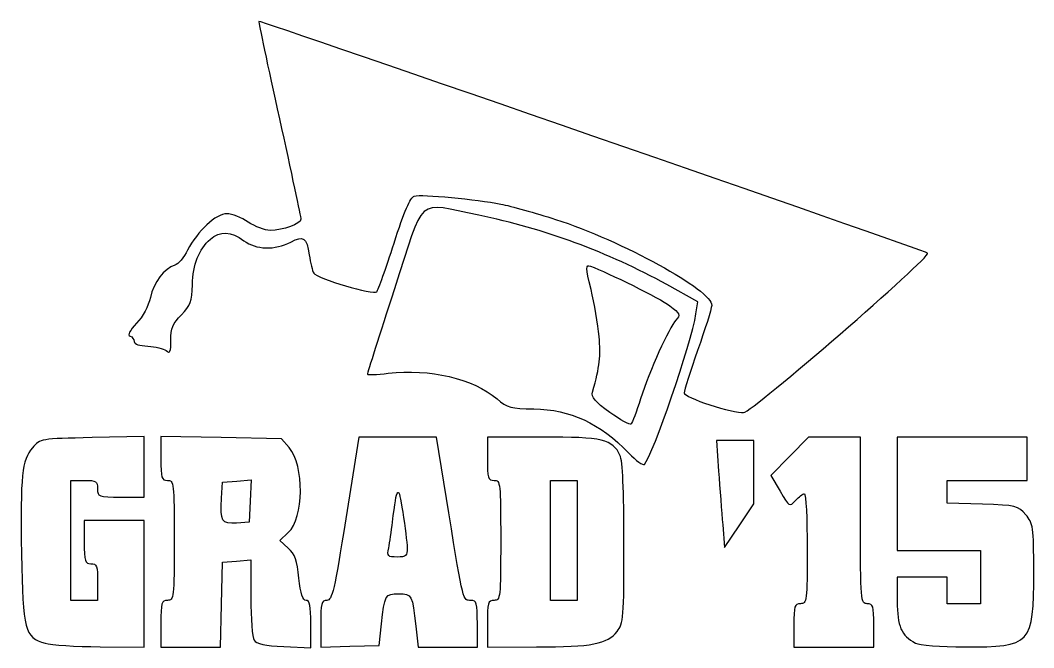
# Model space of a CAD drawing. Header units: centimetres. Extents: x -20.3 to 17.7, y -15.5 to 14.8.
# Drawn here: x -20 to -6.03, y 6.2 to 14.84 of the extents above; entities that cross this region are included whole.
import ezdxf

# ---------------------------------------------------------------- set-up
doc = ezdxf.new("R2010")
doc.units = ezdxf.units.CM
doc.header["$MEASUREMENT"] = 0
doc.layers.add('Layer 1', color=7, linetype='Continuous')

msp = doc.modelspace()

# ---------------------------------------------------------------- linework, layer by layer
at = {"layer": 'Layer 1'}
for points, knots in [([(-10.49627, 9.54485), (-10.69192, 9.60726), (-10.85128, 9.68306), (-10.85041, 9.71329), (-10.85041, 9.71329), (-10.84954, 9.74352), (-10.76507, 10.00578), (-10.66271, 10.2961), (-10.66271, 10.2961), (-10.56035, 10.58642), (-10.47328, 10.86524), (-10.46922, 10.9157), (-10.46922, 10.9157), (-10.45299, 11.11754), (-11.71278, 11.81147), (-12.61914, 12.09996), (-12.61914, 12.09996), (-12.89683, 12.18835), (-13.23764, 12.28367), (-13.37649, 12.31179), (-13.37649, 12.31179), (-13.70045, 12.37739), (-14.46593, 12.44799), (-14.56694, 12.42157), (-14.56694, 12.42157), (-14.62114, 12.4074), (-14.70546, 12.2116), (-14.84614, 11.77326), (-14.84614, 11.77326), (-14.95699, 11.42786), (-15.0636, 11.12615), (-15.08304, 11.1028), (-15.08304, 11.1028), (-15.1251, 11.05229), (-15.90485, 11.28378), (-15.95253, 11.36094), (-15.95253, 11.36094), (-15.97019, 11.38951), (-15.99799, 11.50194), (-16.01431, 11.61078), (-16.01431, 11.61078), (-16.05081, 11.85415), (-16.08896, 11.88053), (-16.26946, 11.78719), (-16.26946, 11.78719), (-16.48895, 11.67369), (-16.74572, 11.6815), (-16.91524, 11.80684), (-16.91524, 11.80684), (-17.09044, 11.93637), (-17.24832, 11.94366), (-17.376, 11.82812), (-17.376, 11.82812), (-17.53582, 11.68348), (-17.61664, 11.47911), (-17.62422, 11.20042), (-17.62422, 11.20042), (-17.63051, 10.96908), (-17.65036, 10.91479), (-17.77602, 10.78514), (-17.77602, 10.78514), (-17.89289, 10.66456), (-17.92058, 10.59797), (-17.92058, 10.43748), (-17.92058, 10.43748), (-17.92058, 10.27172), (-17.93127, 10.24785), (-17.98539, 10.29276), (-17.98539, 10.29276), (-18.02104, 10.32235), (-18.13464, 10.34992), (-18.23784, 10.35403), (-18.23784, 10.35403), (-18.3494, 10.35848), (-18.42547, 10.38392), (-18.42547, 10.41678), (-18.42547, 10.41678), (-18.42547, 10.44718), (-18.45129, 10.48146), (-18.48284, 10.49296), (-18.48284, 10.49296), (-18.52041, 10.50665), (-18.48962, 10.56737), (-18.39361, 10.66891), (-18.39361, 10.66891), (-18.30776, 10.7597), (-18.22853, 10.9066), (-18.20243, 11.02339), (-18.20243, 11.02339), (-18.15583, 11.23192), (-18.01187, 11.423), (-17.86664, 11.46909), (-17.86664, 11.46909), (-17.81972, 11.48398), (-17.74023, 11.57674), (-17.68999, 11.67521), (-17.68999, 11.67521), (-17.55477, 11.94025), (-17.29916, 12.17799), (-17.14939, 12.17799), (-17.14939, 12.17799), (-17.08036, 12.17799), (-16.94788, 12.12635), (-16.85501, 12.06324), (-16.85501, 12.06324), (-16.76213, 12.00013), (-16.62616, 11.94849), (-16.55286, 11.94849), (-16.55286, 11.94849), (-16.37329, 11.94849), (-16.13045, 12.03686), (-16.13059, 12.10215), (-16.13059, 12.10215), (-16.13059, 12.13124), (-16.26297, 12.75403), (-16.42462, 13.48613), (-16.42462, 13.48613), (-16.58627, 14.21823), (-16.7147, 14.82128), (-16.71002, 14.82623), (-16.71002, 14.82623), (-16.69496, 14.84218), (-7.52529, 11.66613), (-7.49546, 11.63463), (-7.49546, 11.63463), (-7.44547, 11.58185), (-9.91018, 9.44775), (-10.03106, 9.43915), (-10.03106, 9.43915), (-10.09128, 9.43487), (-10.30062, 9.48243), (-10.49626, 9.54484), (-10.49626, 9.54484), (-10.49626, 9.54484), (-10.49627, 9.54485), (-10.49627, 9.54485)], [0, 0, 0, 0, 0.02857143, 0.02857143, 0.02857143, 0.02857143, 0.05714286, 0.05714286, 0.05714286, 0.05714286, 0.08571429, 0.08571429, 0.08571429, 0.08571429, 0.11428571, 0.11428571, 0.11428571, 0.11428571, 0.14285714, 0.14285714, 0.14285714, 0.14285714, 0.17142857, 0.17142857, 0.17142857, 0.17142857, 0.2, 0.2, 0.2, 0.2, 0.22857143, 0.22857143, 0.22857143, 0.22857143, 0.25714286, 0.25714286, 0.25714286, 0.25714286, 0.28571429, 0.28571429, 0.28571429, 0.28571429, 0.31428571, 0.31428571, 0.31428571, 0.31428571, 0.34285714, 0.34285714, 0.34285714, 0.34285714, 0.37142857, 0.37142857, 0.37142857, 0.37142857, 0.4, 0.4, 0.4, 0.4, 0.42857143, 0.42857143, 0.42857143, 0.42857143, 0.45714286, 0.45714286, 0.45714286, 0.45714286, 0.48571429, 0.48571429, 0.48571429, 0.48571429, 0.51428571, 0.51428571, 0.51428571, 0.51428571, 0.54285714, 0.54285714, 0.54285714, 0.54285714, 0.57142857, 0.57142857, 0.57142857, 0.57142857, 0.6, 0.6, 0.6, 0.6, 0.62857143, 0.62857143, 0.62857143, 0.62857143, 0.65714286, 0.65714286, 0.65714286, 0.65714286, 0.68571429, 0.68571429, 0.68571429, 0.68571429, 0.71428571, 0.71428571, 0.71428571, 0.71428571, 0.74285714, 0.74285714, 0.74285714, 0.74285714, 0.77142857, 0.77142857, 0.77142857, 0.77142857, 0.8, 0.8, 0.8, 0.8, 0.82857143, 0.82857143, 0.82857143, 0.82857143, 0.85714286, 0.85714286, 0.85714286, 0.85714286, 0.88571429, 0.88571429, 0.88571429, 0.88571429, 0.91428571, 0.91428571, 0.91428571, 0.91428571, 0.94285714, 0.94285714, 0.94285714, 0.94285714, 1, 1, 1, 1]), ([(-11.61038, 8.8801), (-12.01515, 9.29716), (-12.41262, 9.48203), (-12.92178, 9.49006), (-12.92178, 9.49006), (-13.23487, 9.49499), (-13.28622, 9.50899), (-13.42668, 9.62769), (-13.42668, 9.62769), (-13.75994, 9.90932), (-14.35283, 10.04871), (-14.92561, 9.98011), (-14.92561, 9.98011), (-15.08339, 9.96121), (-15.21248, 9.95671), (-15.21248, 9.97011), (-15.21248, 9.97011), (-15.21248, 9.98351), (-15.04662, 10.50642), (-14.84391, 11.13213), (-14.84391, 11.13213), (-14.41549, 12.45452), (-14.55277, 12.33369), (-13.67962, 12.1569), (-13.67962, 12.1569), (-12.78497, 11.97575), (-11.89385, 11.64748), (-11.08864, 11.20242), (-11.08864, 11.20242), (-11.08864, 11.20242), (-10.65974, 10.96536), (-10.65974, 10.96536), (-10.65974, 10.96536), (-10.65974, 10.96536), (-10.6864, 10.79866), (-10.6864, 10.79866), (-10.6864, 10.79866), (-10.75179, 10.38971), (-11.27813, 8.8546), (-11.3973, 8.72526), (-11.3973, 8.72526), (-11.41412, 8.707), (-11.51001, 8.77668), (-11.61039, 8.8801), (-11.61039, 8.8801), (-11.61039, 8.8801), (-11.61038, 8.8801), (-11.61038, 8.8801)], [0, 0, 0, 0, 0.07692308, 0.07692308, 0.07692308, 0.07692308, 0.15384615, 0.15384615, 0.15384615, 0.15384615, 0.23076923, 0.23076923, 0.23076923, 0.23076923, 0.30769231, 0.30769231, 0.30769231, 0.30769231, 0.38461538, 0.38461538, 0.38461538, 0.38461538, 0.46153846, 0.46153846, 0.46153846, 0.46153846, 0.53846154, 0.53846154, 0.53846154, 0.53846154, 0.61538462, 0.61538462, 0.61538462, 0.61538462, 0.69230769, 0.69230769, 0.69230769, 0.69230769, 0.76923077, 0.76923077, 0.76923077, 0.76923077, 0.84615385, 0.84615385, 0.84615385, 0.84615385, 1, 1, 1, 1]), ([(-11.44855, 9.63055), (-11.32424, 10.01719), (-11.05999, 10.60616), (-10.96246, 10.71392), (-10.96246, 10.71392), (-10.89813, 10.785), (-10.90559, 10.8022), (-11.04775, 10.91062), (-11.04775, 10.91062), (-11.17896, 11.0107), (-11.89775, 11.36855), (-12.14134, 11.45506), (-12.14134, 11.45506), (-12.20687, 11.47833), (-12.20593, 11.44568), (-12.13216, 11.13604), (-12.13216, 11.13604), (-12.08696, 10.94632), (-12.0369, 10.6539), (-12.02091, 10.48622), (-12.02091, 10.48622), (-11.99523, 10.21687), (-12.01062, 10.08526), (-12.11026, 9.72234), (-12.11026, 9.72234), (-12.13003, 9.65033), (-12.07874, 9.58979), (-11.87241, 9.44152), (-11.87241, 9.44152), (-11.72772, 9.33756), (-11.59641, 9.26527), (-11.58061, 9.28087), (-11.58061, 9.28087), (-11.5648, 9.29647), (-11.50538, 9.45382), (-11.44857, 9.63054), (-11.44857, 9.63054), (-11.44857, 9.63054), (-11.44855, 9.63055), (-11.44855, 9.63055)], [0, 0, 0, 0, 0.09090909, 0.09090909, 0.09090909, 0.09090909, 0.18181818, 0.18181818, 0.18181818, 0.18181818, 0.27272727, 0.27272727, 0.27272727, 0.27272727, 0.36363636, 0.36363636, 0.36363636, 0.36363636, 0.45454545, 0.45454545, 0.45454545, 0.45454545, 0.54545455, 0.54545455, 0.54545455, 0.54545455, 0.63636364, 0.63636364, 0.63636364, 0.63636364, 0.72727273, 0.72727273, 0.72727273, 0.72727273, 0.81818182, 0.81818182, 0.81818182, 0.81818182, 1, 1, 1, 1]), ([(-19.65305, 6.2623), (-19.93556, 6.34389), (-19.96138, 6.44169), (-19.9781, 7.49388), (-19.9781, 7.49388), (-19.9954, 8.58191), (-19.97461, 8.78207), (-19.82656, 8.95439), (-19.82656, 8.95439), (-19.71896, 9.0796), (-19.71798, 9.07977), (-19.0033, 9.09446), (-19.0033, 9.09446), (-19.0033, 9.09446), (-18.28777, 9.10917), (-18.28777, 9.10917), (-18.28777, 9.10917), (-18.28777, 9.10917), (-18.28777, 8.69284), (-18.28777, 8.69284), (-18.28777, 8.69284), (-18.28777, 8.69284), (-18.28777, 8.27651), (-18.28777, 8.27651), (-18.28777, 8.27651), (-18.28777, 8.27651), (-18.60907, 8.27651), (-18.60907, 8.27651), (-18.60907, 8.27651), (-18.92119, 8.27651), (-18.93037, 8.27979), (-18.93037, 8.39126), (-18.93037, 8.39126), (-18.93037, 8.49453), (-18.94873, 8.50601), (-19.11397, 8.50601), (-19.11397, 8.50601), (-19.11397, 8.50601), (-19.29757, 8.50601), (-19.29757, 8.50601), (-19.29757, 8.50601), (-19.29757, 8.50601), (-19.29757, 7.67981), (-19.29757, 7.67981), (-19.29757, 7.67981), (-19.29757, 7.67981), (-19.29757, 6.85361), (-19.29757, 6.85361), (-19.29757, 6.85361), (-19.29757, 6.85361), (-19.11397, 6.85361), (-19.11397, 6.85361), (-19.11397, 6.85361), (-19.11397, 6.85361), (-18.93037, 6.85361), (-18.93037, 6.85361), (-18.93037, 6.85361), (-18.93037, 6.85361), (-18.93037, 7.10606), (-18.93037, 7.10606), (-18.93037, 7.10606), (-18.93037, 7.32791), (-18.9415, 7.35851), (-19.02217, 7.35851), (-19.02217, 7.35851), (-19.10456, 7.35851), (-19.11397, 7.38911), (-19.11397, 7.65686), (-19.11397, 7.65686), (-19.11397, 7.65686), (-19.11397, 7.95521), (-19.11397, 7.95521), (-19.11397, 7.95521), (-19.11397, 7.95521), (-18.70087, 7.95521), (-18.70087, 7.95521), (-18.70087, 7.95521), (-18.70087, 7.95521), (-18.28777, 7.95521), (-18.28777, 7.95521), (-18.28777, 7.95521), (-18.28777, 7.95521), (-18.28777, 7.08311), (-18.28777, 7.08311), (-18.28777, 7.08311), (-18.28777, 7.08311), (-18.28777, 6.21101), (-18.28777, 6.21101), (-18.28777, 6.21101), (-18.28777, 6.21101), (-18.89594, 6.21514), (-18.89594, 6.21514), (-18.89594, 6.21514), (-19.23044, 6.21743), (-19.57114, 6.23864), (-19.65305, 6.26229), (-19.65305, 6.26229), (-19.65305, 6.26229), (-19.65305, 6.2623), (-19.65305, 6.2623)], [0, 0, 0, 0, 0.03846154, 0.03846154, 0.03846154, 0.03846154, 0.07692308, 0.07692308, 0.07692308, 0.07692308, 0.11538462, 0.11538462, 0.11538462, 0.11538462, 0.15384615, 0.15384615, 0.15384615, 0.15384615, 0.19230769, 0.19230769, 0.19230769, 0.19230769, 0.23076923, 0.23076923, 0.23076923, 0.23076923, 0.26923077, 0.26923077, 0.26923077, 0.26923077, 0.30769231, 0.30769231, 0.30769231, 0.30769231, 0.34615385, 0.34615385, 0.34615385, 0.34615385, 0.38461538, 0.38461538, 0.38461538, 0.38461538, 0.42307692, 0.42307692, 0.42307692, 0.42307692, 0.46153846, 0.46153846, 0.46153846, 0.46153846, 0.5, 0.5, 0.5, 0.5, 0.53846154, 0.53846154, 0.53846154, 0.53846154, 0.57692308, 0.57692308, 0.57692308, 0.57692308, 0.61538462, 0.61538462, 0.61538462, 0.61538462, 0.65384615, 0.65384615, 0.65384615, 0.65384615, 0.69230769, 0.69230769, 0.69230769, 0.69230769, 0.73076923, 0.73076923, 0.73076923, 0.73076923, 0.76923077, 0.76923077, 0.76923077, 0.76923077, 0.80769231, 0.80769231, 0.80769231, 0.80769231, 0.84615385, 0.84615385, 0.84615385, 0.84615385, 0.88461538, 0.88461538, 0.88461538, 0.88461538, 0.92307692, 0.92307692, 0.92307692, 0.92307692, 1, 1, 1, 1]), ([(-18.05827, 6.53231), (-18.05827, 6.82301), (-18.04953, 6.85361), (-17.96647, 6.85361), (-17.96647, 6.85361), (-17.87807, 6.85361), (-17.87467, 6.88421), (-17.87467, 7.67981), (-17.87467, 7.67981), (-17.87467, 8.47541), (-17.87807, 8.50601), (-17.96647, 8.50601), (-17.96647, 8.50601), (-18.04894, 8.50601), (-18.05827, 8.53661), (-18.05827, 8.80726), (-18.05827, 8.80726), (-18.05827, 8.80726), (-18.05827, 9.10851), (-18.05827, 9.10851), (-18.05827, 9.10851), (-18.05827, 9.10851), (-17.228, 9.09414), (-17.228, 9.09414), (-17.228, 9.09414), (-17.228, 9.09414), (-16.39773, 9.07977), (-16.39773, 9.07977), (-16.39773, 9.07977), (-16.39773, 9.07977), (-16.29176, 8.95646), (-16.29176, 8.95646), (-16.29176, 8.95646), (-16.079, 8.70889), (-16.086, 7.9887), (-16.30311, 7.78749), (-16.30311, 7.78749), (-16.30311, 7.78749), (-16.41928, 7.67983), (-16.41928, 7.67983), (-16.41928, 7.67983), (-16.41928, 7.67983), (-16.30403, 7.57302), (-16.30403, 7.57302), (-16.30403, 7.57302), (-16.2126, 7.48828), (-16.182, 7.4029), (-16.15598, 7.15992), (-16.15598, 7.15992), (-16.13257, 6.94129), (-16.10452, 6.85363), (-16.05798, 6.85363), (-16.05798, 6.85363), (-16.00777, 6.85363), (-15.99278, 6.77867), (-15.99278, 6.52747), (-15.99278, 6.52747), (-15.99278, 6.52747), (-15.99278, 6.20131), (-15.99278, 6.20131), (-15.99278, 6.20131), (-15.99278, 6.20131), (-16.36192, 6.21808), (-16.36192, 6.21808), (-16.36192, 6.21808), (-16.625, 6.23002), (-16.74349, 6.2545), (-16.77432, 6.30326), (-16.77432, 6.30326), (-16.79811, 6.34089), (-16.8179, 6.60524), (-16.81828, 6.8907), (-16.81828, 6.8907), (-16.81828, 6.8907), (-16.81897, 7.40971), (-16.81897, 7.40971), (-16.81897, 7.40971), (-16.81897, 7.40971), (-17.01404, 7.3956), (-17.01404, 7.3956), (-17.01404, 7.3956), (-17.01404, 7.3956), (-17.20911, 7.38149), (-17.20911, 7.38149), (-17.20911, 7.38149), (-17.20911, 7.38149), (-17.22196, 6.79627), (-17.22196, 6.79627), (-17.22196, 6.79627), (-17.22196, 6.79627), (-17.23481, 6.21105), (-17.23481, 6.21105), (-17.23481, 6.21105), (-17.23481, 6.21105), (-17.64654, 6.21105), (-17.64654, 6.21105), (-17.64654, 6.21105), (-17.64654, 6.21105), (-18.05827, 6.21105), (-18.05827, 6.21105), (-18.05827, 6.21105), (-18.05827, 6.21105), (-18.05827, 6.53235), (-18.05827, 6.53235), (-18.05827, 6.53235), (-18.05827, 6.53235), (-18.05827, 6.53231), (-18.05827, 6.53231)], [0, 0, 0, 0, 0.03571429, 0.03571429, 0.03571429, 0.03571429, 0.07142857, 0.07142857, 0.07142857, 0.07142857, 0.10714286, 0.10714286, 0.10714286, 0.10714286, 0.14285714, 0.14285714, 0.14285714, 0.14285714, 0.17857143, 0.17857143, 0.17857143, 0.17857143, 0.21428571, 0.21428571, 0.21428571, 0.21428571, 0.25, 0.25, 0.25, 0.25, 0.28571429, 0.28571429, 0.28571429, 0.28571429, 0.32142857, 0.32142857, 0.32142857, 0.32142857, 0.35714286, 0.35714286, 0.35714286, 0.35714286, 0.39285714, 0.39285714, 0.39285714, 0.39285714, 0.42857143, 0.42857143, 0.42857143, 0.42857143, 0.46428571, 0.46428571, 0.46428571, 0.46428571, 0.5, 0.5, 0.5, 0.5, 0.53571429, 0.53571429, 0.53571429, 0.53571429, 0.57142857, 0.57142857, 0.57142857, 0.57142857, 0.60714286, 0.60714286, 0.60714286, 0.60714286, 0.64285714, 0.64285714, 0.64285714, 0.64285714, 0.67857143, 0.67857143, 0.67857143, 0.67857143, 0.71428571, 0.71428571, 0.71428571, 0.71428571, 0.75, 0.75, 0.75, 0.75, 0.78571429, 0.78571429, 0.78571429, 0.78571429, 0.82142857, 0.82142857, 0.82142857, 0.82142857, 0.85714286, 0.85714286, 0.85714286, 0.85714286, 0.89285714, 0.89285714, 0.89285714, 0.89285714, 0.92857143, 0.92857143, 0.92857143, 0.92857143, 1, 1, 1, 1]), ([(-15.85508, 6.53053), (-15.85508, 6.81219), (-15.84439, 6.85361), (-15.77166, 6.85361), (-15.77166, 6.85361), (-15.69817, 6.85361), (-15.66696, 6.98746), (-15.50943, 7.97816), (-15.50943, 7.97816), (-15.50943, 7.97816), (-15.33062, 9.10271), (-15.33062, 9.10271), (-15.33062, 9.10271), (-15.33062, 9.10271), (-14.79685, 9.10271), (-14.79685, 9.10271), (-14.79685, 9.10271), (-14.79685, 9.10271), (-14.26308, 9.10271), (-14.26308, 9.10271), (-14.26308, 9.10271), (-14.26308, 9.10271), (-14.09202, 8.05849), (-14.09202, 8.05849), (-14.09202, 8.05849), (-13.8883, 6.81495), (-13.89811, 6.85362), (-13.7865, 6.85362), (-13.7865, 6.85362), (-13.70727, 6.85362), (-13.69779, 6.81929), (-13.69779, 6.53232), (-13.69779, 6.53232), (-13.69779, 6.53232), (-13.69779, 6.21102), (-13.69779, 6.21102), (-13.69779, 6.21102), (-13.69779, 6.21102), (-14.10638, 6.21102), (-14.10638, 6.21102), (-14.10638, 6.21102), (-14.10638, 6.21102), (-14.51497, 6.21102), (-14.51497, 6.21102), (-14.51497, 6.21102), (-14.51497, 6.21102), (-14.54573, 6.49789), (-14.54573, 6.49789), (-14.54573, 6.49789), (-14.59205, 6.92991), (-14.6002, 6.94541), (-14.78097, 6.94541), (-14.78097, 6.94541), (-14.96465, 6.94541), (-14.97546, 6.92652), (-15.01934, 6.5286), (-15.01934, 6.5286), (-15.01934, 6.5286), (-15.05183, 6.23396), (-15.05183, 6.23396), (-15.05183, 6.23396), (-15.05183, 6.23396), (-15.45345, 6.2207), (-15.45345, 6.2207), (-15.45345, 6.2207), (-15.45345, 6.2207), (-15.85507, 6.20743), (-15.85507, 6.20743), (-15.85507, 6.20743), (-15.85507, 6.20743), (-15.85507, 6.53052), (-15.85507, 6.53052), (-15.85507, 6.53052), (-15.85507, 6.53052), (-15.85508, 6.53053), (-15.85508, 6.53053)], [0, 0, 0, 0, 0.05, 0.05, 0.05, 0.05, 0.1, 0.1, 0.1, 0.1, 0.15, 0.15, 0.15, 0.15, 0.2, 0.2, 0.2, 0.2, 0.25, 0.25, 0.25, 0.25, 0.3, 0.3, 0.3, 0.3, 0.35, 0.35, 0.35, 0.35, 0.4, 0.4, 0.4, 0.4, 0.45, 0.45, 0.45, 0.45, 0.5, 0.5, 0.5, 0.5, 0.55, 0.55, 0.55, 0.55, 0.6, 0.6, 0.6, 0.6, 0.65, 0.65, 0.65, 0.65, 0.7, 0.7, 0.7, 0.7, 0.75, 0.75, 0.75, 0.75, 0.8, 0.8, 0.8, 0.8, 0.85, 0.85, 0.85, 0.85, 0.9, 0.9, 0.9, 0.9, 1, 1, 1, 1]), ([(-13.56008, 6.53231), (-13.56008, 6.82301), (-13.55134, 6.85361), (-13.46828, 6.85361), (-13.46828, 6.85361), (-13.37988, 6.85361), (-13.37648, 6.88421), (-13.37648, 7.67981), (-13.37648, 7.67981), (-13.37648, 8.47541), (-13.37988, 8.50601), (-13.46828, 8.50601), (-13.46828, 8.50601), (-13.55067, 8.50601), (-13.56008, 8.53661), (-13.56008, 8.80436), (-13.56008, 8.80436), (-13.56008, 8.80436), (-13.56008, 9.10271), (-13.56008, 9.10271), (-13.56008, 9.10271), (-13.56008, 9.10271), (-12.80045, 9.10271), (-12.80045, 9.10271), (-12.80045, 9.10271), (-11.971, 9.10271), (-11.83262, 9.07015), (-11.73302, 8.85154), (-11.73302, 8.85154), (-11.69541, 8.76899), (-11.67818, 8.38778), (-11.67818, 7.63794), (-11.67818, 7.63794), (-11.67818, 6.60609), (-11.68345, 6.53799), (-11.77207, 6.42533), (-11.77207, 6.42533), (-11.9078, 6.25278), (-12.12175, 6.21156), (-12.88305, 6.21127), (-12.88305, 6.21127), (-12.88305, 6.21127), (-13.56007, 6.21081), (-13.56007, 6.21081), (-13.56007, 6.21081), (-13.56007, 6.21081), (-13.56007, 6.53211), (-13.56007, 6.53211), (-13.56007, 6.53211), (-13.56007, 6.53211), (-13.56008, 6.53231), (-13.56008, 6.53231)], [0, 0, 0, 0, 0.07142857, 0.07142857, 0.07142857, 0.07142857, 0.14285714, 0.14285714, 0.14285714, 0.14285714, 0.21428571, 0.21428571, 0.21428571, 0.21428571, 0.28571429, 0.28571429, 0.28571429, 0.28571429, 0.35714286, 0.35714286, 0.35714286, 0.35714286, 0.42857143, 0.42857143, 0.42857143, 0.42857143, 0.5, 0.5, 0.5, 0.5, 0.57142857, 0.57142857, 0.57142857, 0.57142857, 0.64285714, 0.64285714, 0.64285714, 0.64285714, 0.71428571, 0.71428571, 0.71428571, 0.71428571, 0.78571429, 0.78571429, 0.78571429, 0.78571429, 0.85714286, 0.85714286, 0.85714286, 0.85714286, 1, 1, 1, 1]), ([(-9.3373, 6.50936), (-9.3373, 6.77711), (-9.32789, 6.80771), (-9.2455, 6.80771), (-9.2455, 6.80771), (-9.15741, 6.80771), (-9.1537, 6.83831), (-9.1537, 7.56506), (-9.1537, 7.56506), (-9.1537, 7.9816), (-9.17116, 8.32241), (-9.19249, 8.32241), (-9.19249, 8.32241), (-9.21382, 8.32241), (-9.26905, 8.28067), (-9.31522, 8.22966), (-9.31522, 8.22966), (-9.39843, 8.13771), (-9.40028, 8.13881), (-9.52726, 8.35588), (-9.52726, 8.35588), (-9.52726, 8.35588), (-9.65536, 8.57486), (-9.65536, 8.57486), (-9.65536, 8.57486), (-9.65536, 8.57486), (-9.3945, 8.83878), (-9.3945, 8.83878), (-9.3945, 8.83878), (-9.3945, 8.83878), (-9.13364, 9.1027), (-9.13364, 9.1027), (-9.13364, 9.1027), (-9.13364, 9.1027), (-8.77648, 9.1027), (-8.77648, 9.1027), (-8.77648, 9.1027), (-8.77648, 9.1027), (-8.41932, 9.1027), (-8.41932, 9.1027), (-8.41932, 9.1027), (-8.41932, 9.1027), (-8.41932, 7.9552), (-8.41932, 7.9552), (-8.41932, 7.9552), (-8.41932, 6.8383), (-8.41689, 6.8077), (-8.32752, 6.8077), (-8.32752, 6.8077), (-8.24513, 6.8077), (-8.23572, 6.7771), (-8.23572, 6.50935), (-8.23572, 6.50935), (-8.23572, 6.50935), (-8.23572, 6.211), (-8.23572, 6.211), (-8.23572, 6.211), (-8.23572, 6.211), (-8.78652, 6.211), (-8.78652, 6.211), (-8.78652, 6.211), (-8.78652, 6.211), (-9.33732, 6.211), (-9.33732, 6.211), (-9.33732, 6.211), (-9.33732, 6.211), (-9.33732, 6.50935), (-9.33732, 6.50935), (-9.33732, 6.50935), (-9.33732, 6.50935), (-9.3373, 6.50936), (-9.3373, 6.50936)], [0, 0, 0, 0, 0.05263158, 0.05263158, 0.05263158, 0.05263158, 0.10526316, 0.10526316, 0.10526316, 0.10526316, 0.15789474, 0.15789474, 0.15789474, 0.15789474, 0.21052632, 0.21052632, 0.21052632, 0.21052632, 0.26315789, 0.26315789, 0.26315789, 0.26315789, 0.31578947, 0.31578947, 0.31578947, 0.31578947, 0.36842105, 0.36842105, 0.36842105, 0.36842105, 0.42105263, 0.42105263, 0.42105263, 0.42105263, 0.47368421, 0.47368421, 0.47368421, 0.47368421, 0.52631579, 0.52631579, 0.52631579, 0.52631579, 0.57894737, 0.57894737, 0.57894737, 0.57894737, 0.63157895, 0.63157895, 0.63157895, 0.63157895, 0.68421053, 0.68421053, 0.68421053, 0.68421053, 0.73684211, 0.73684211, 0.73684211, 0.73684211, 0.78947368, 0.78947368, 0.78947368, 0.78947368, 0.84210526, 0.84210526, 0.84210526, 0.84210526, 0.89473684, 0.89473684, 0.89473684, 0.89473684, 1, 1, 1, 1]), ([(-7.66195, 6.26429), (-7.85921, 6.37277), (-7.91232, 6.49481), (-7.91338, 6.84214), (-7.91338, 6.84214), (-7.91338, 6.84214), (-7.91439, 7.17491), (-7.91439, 7.17491), (-7.91439, 7.17491), (-7.91439, 7.17491), (-7.57014, 7.17491), (-7.57014, 7.17491), (-7.57014, 7.17491), (-7.57014, 7.17491), (-7.22589, 7.17491), (-7.22589, 7.17491), (-7.22589, 7.17491), (-7.22589, 7.17491), (-7.22589, 6.99131), (-7.22589, 6.99131), (-7.22589, 6.99131), (-7.22589, 6.99131), (-7.22589, 6.80771), (-7.22589, 6.80771), (-7.22589, 6.80771), (-7.22589, 6.80771), (-6.99639, 6.80771), (-6.99639, 6.80771), (-6.99639, 6.80771), (-6.99639, 6.80771), (-6.76689, 6.80771), (-6.76689, 6.80771), (-6.76689, 6.80771), (-6.76689, 6.80771), (-6.76689, 7.17491), (-6.76689, 7.17491), (-6.76689, 7.17491), (-6.76689, 7.17491), (-6.76689, 7.54211), (-6.76689, 7.54211), (-6.76689, 7.54211), (-6.76689, 7.54211), (-7.34064, 7.54211), (-7.34064, 7.54211), (-7.34064, 7.54211), (-7.34064, 7.54211), (-7.91439, 7.54211), (-7.91439, 7.54211), (-7.91439, 7.54211), (-7.91439, 7.54211), (-7.91439, 8.32241), (-7.91439, 8.32241), (-7.91439, 8.32241), (-7.91439, 8.32241), (-7.91439, 9.10271), (-7.91439, 9.10271), (-7.91439, 9.10271), (-7.91439, 9.10271), (-7.01934, 9.10271), (-7.01934, 9.10271), (-7.01934, 9.10271), (-7.01934, 9.10271), (-6.12429, 9.10271), (-6.12429, 9.10271), (-6.12429, 9.10271), (-6.12429, 9.10271), (-6.12429, 8.80436), (-6.12429, 8.80436), (-6.12429, 8.80436), (-6.12429, 8.80436), (-6.12429, 8.50601), (-6.12429, 8.50601), (-6.12429, 8.50601), (-6.12429, 8.50601), (-6.67509, 8.50601), (-6.67509, 8.50601), (-6.67509, 8.50601), (-6.67509, 8.50601), (-7.22589, 8.50601), (-7.22589, 8.50601), (-7.22589, 8.50601), (-7.22589, 8.50601), (-7.22589, 8.34954), (-7.22589, 8.34954), (-7.22589, 8.34954), (-7.22589, 8.34954), (-7.22589, 8.19307), (-7.22589, 8.19307), (-7.22589, 8.19307), (-7.22589, 8.19307), (-6.73988, 8.17742), (-6.73988, 8.17742), (-6.73988, 8.17742), (-6.27298, 8.16238), (-6.24952, 8.1567), (-6.14318, 8.03298), (-6.14318, 8.03298), (-6.03728, 7.90977), (-6.03249, 7.87559), (-6.03249, 7.24337), (-6.03249, 7.24337), (-6.03249, 6.24454), (-6.06411, 6.21024), (-6.98263, 6.21242), (-6.98263, 6.21242), (-7.32085, 6.2132), (-7.60909, 6.23524), (-7.66193, 6.2643), (-7.66193, 6.2643), (-7.66193, 6.2643), (-7.66195, 6.26429), (-7.66195, 6.26429)], [0, 0, 0, 0, 0.03448276, 0.03448276, 0.03448276, 0.03448276, 0.06896552, 0.06896552, 0.06896552, 0.06896552, 0.10344828, 0.10344828, 0.10344828, 0.10344828, 0.13793103, 0.13793103, 0.13793103, 0.13793103, 0.17241379, 0.17241379, 0.17241379, 0.17241379, 0.20689655, 0.20689655, 0.20689655, 0.20689655, 0.24137931, 0.24137931, 0.24137931, 0.24137931, 0.27586207, 0.27586207, 0.27586207, 0.27586207, 0.31034483, 0.31034483, 0.31034483, 0.31034483, 0.34482759, 0.34482759, 0.34482759, 0.34482759, 0.37931034, 0.37931034, 0.37931034, 0.37931034, 0.4137931, 0.4137931, 0.4137931, 0.4137931, 0.44827586, 0.44827586, 0.44827586, 0.44827586, 0.48275862, 0.48275862, 0.48275862, 0.48275862, 0.51724138, 0.51724138, 0.51724138, 0.51724138, 0.55172414, 0.55172414, 0.55172414, 0.55172414, 0.5862069, 0.5862069, 0.5862069, 0.5862069, 0.62068966, 0.62068966, 0.62068966, 0.62068966, 0.65517241, 0.65517241, 0.65517241, 0.65517241, 0.68965517, 0.68965517, 0.68965517, 0.68965517, 0.72413793, 0.72413793, 0.72413793, 0.72413793, 0.75862069, 0.75862069, 0.75862069, 0.75862069, 0.79310345, 0.79310345, 0.79310345, 0.79310345, 0.82758621, 0.82758621, 0.82758621, 0.82758621, 0.86206897, 0.86206897, 0.86206897, 0.86206897, 0.89655172, 0.89655172, 0.89655172, 0.89655172, 0.93103448, 0.93103448, 0.93103448, 0.93103448, 1, 1, 1, 1]), ([(-10.31798, 7.89432), (-10.33273, 8.06666), (-10.35783, 8.39872), (-10.37377, 8.63223), (-10.37377, 8.63223), (-10.37377, 8.63223), (-10.40274, 9.0568), (-10.40274, 9.0568), (-10.40274, 9.0568), (-10.40274, 9.0568), (-10.14542, 9.0568), (-10.14542, 9.0568), (-10.14542, 9.0568), (-10.14542, 9.0568), (-9.8881, 9.0568), (-9.8881, 9.0568), (-9.8881, 9.0568), (-9.8881, 9.0568), (-9.8881, 8.61931), (-9.8881, 8.61931), (-9.8881, 8.61931), (-9.8881, 8.61931), (-9.8881, 8.18182), (-9.8881, 8.18182), (-9.8881, 8.18182), (-9.8881, 8.18182), (-10.08964, 7.8814), (-10.08964, 7.8814), (-10.08964, 7.8814), (-10.08964, 7.8814), (-10.29118, 7.58098), (-10.29118, 7.58098), (-10.29118, 7.58098), (-10.29118, 7.58098), (-10.318, 7.89432), (-10.318, 7.89432), (-10.318, 7.89432), (-10.318, 7.89432), (-10.31798, 7.89432), (-10.31798, 7.89432)], [0, 0, 0, 0, 0.09090909, 0.09090909, 0.09090909, 0.09090909, 0.18181818, 0.18181818, 0.18181818, 0.18181818, 0.27272727, 0.27272727, 0.27272727, 0.27272727, 0.36363636, 0.36363636, 0.36363636, 0.36363636, 0.45454545, 0.45454545, 0.45454545, 0.45454545, 0.54545455, 0.54545455, 0.54545455, 0.54545455, 0.63636364, 0.63636364, 0.63636364, 0.63636364, 0.72727273, 0.72727273, 0.72727273, 0.72727273, 0.81818182, 0.81818182, 0.81818182, 0.81818182, 1, 1, 1, 1]), ([(-16.82819, 8.22188), (-16.82819, 8.22188), (-16.81446, 8.5115), (-16.81446, 8.5115), (-16.81446, 8.5115), (-16.81446, 8.5115), (-17.01179, 8.49728), (-17.01179, 8.49728), (-17.01179, 8.49728), (-17.01179, 8.49728), (-17.20913, 8.48306), (-17.20913, 8.48306), (-17.20913, 8.48306), (-17.20913, 8.48306), (-17.22335, 8.25939), (-17.22335, 8.25939), (-17.22335, 8.25939), (-17.24351, 7.94225), (-17.21835, 7.90112), (-17.01442, 7.91799), (-17.01442, 7.91799), (-17.01442, 7.91799), (-16.84193, 7.93226), (-16.84193, 7.93226), (-16.84193, 7.93226), (-16.84193, 7.93226), (-16.82819, 8.22188), (-16.82819, 8.22188)], [0, 0, 0, 0, 0.125, 0.125, 0.125, 0.125, 0.25, 0.25, 0.25, 0.25, 0.375, 0.375, 0.375, 0.375, 0.5, 0.5, 0.5, 0.5, 0.625, 0.625, 0.625, 0.625, 0.75, 0.75, 0.75, 0.75, 1, 1, 1, 1]), ([(-14.66513, 7.57653), (-14.66701, 7.64595), (-14.69411, 7.86799), (-14.72532, 8.06995), (-14.72532, 8.06995), (-14.78574, 8.46096), (-14.80567, 8.44159), (-14.86702, 7.93225), (-14.86702, 7.93225), (-14.88223, 7.80603), (-14.90585, 7.64595), (-14.91952, 7.57653), (-14.91952, 7.57653), (-14.94232, 7.46078), (-14.93266, 7.45031), (-14.80304, 7.45031), (-14.80304, 7.45031), (-14.67861, 7.45031), (-14.6621, 7.46542), (-14.66514, 7.57653), (-14.66514, 7.57653), (-14.66514, 7.57653), (-14.66513, 7.57653), (-14.66513, 7.57653)], [0, 0, 0, 0, 0.14285714, 0.14285714, 0.14285714, 0.14285714, 0.28571429, 0.28571429, 0.28571429, 0.28571429, 0.42857143, 0.42857143, 0.42857143, 0.42857143, 0.57142857, 0.57142857, 0.57142857, 0.57142857, 0.71428571, 0.71428571, 0.71428571, 0.71428571, 1, 1, 1, 1]), ([(-12.32079, 7.67981), (-12.32079, 7.67981), (-12.32079, 8.50601), (-12.32079, 8.50601), (-12.32079, 8.50601), (-12.32079, 8.50601), (-12.50439, 8.50601), (-12.50439, 8.50601), (-12.50439, 8.50601), (-12.50439, 8.50601), (-12.68799, 8.50601), (-12.68799, 8.50601), (-12.68799, 8.50601), (-12.68799, 8.50601), (-12.68799, 7.67981), (-12.68799, 7.67981), (-12.68799, 7.67981), (-12.68799, 7.67981), (-12.68799, 6.85361), (-12.68799, 6.85361), (-12.68799, 6.85361), (-12.68799, 6.85361), (-12.50439, 6.85361), (-12.50439, 6.85361), (-12.50439, 6.85361), (-12.50439, 6.85361), (-12.32079, 6.85361), (-12.32079, 6.85361), (-12.32079, 6.85361), (-12.32079, 6.85361), (-12.32079, 7.67981), (-12.32079, 7.67981)], [0, 0, 0, 0, 0.11111111, 0.11111111, 0.11111111, 0.11111111, 0.22222222, 0.22222222, 0.22222222, 0.22222222, 0.33333333, 0.33333333, 0.33333333, 0.33333333, 0.44444444, 0.44444444, 0.44444444, 0.44444444, 0.55555556, 0.55555556, 0.55555556, 0.55555556, 0.66666667, 0.66666667, 0.66666667, 0.66666667, 0.77777778, 0.77777778, 0.77777778, 0.77777778, 1, 1, 1, 1])]:
    msp.add_open_spline(points, degree=3, knots=knots, dxfattribs=at)

doc.saveas('drawing.dxf')
